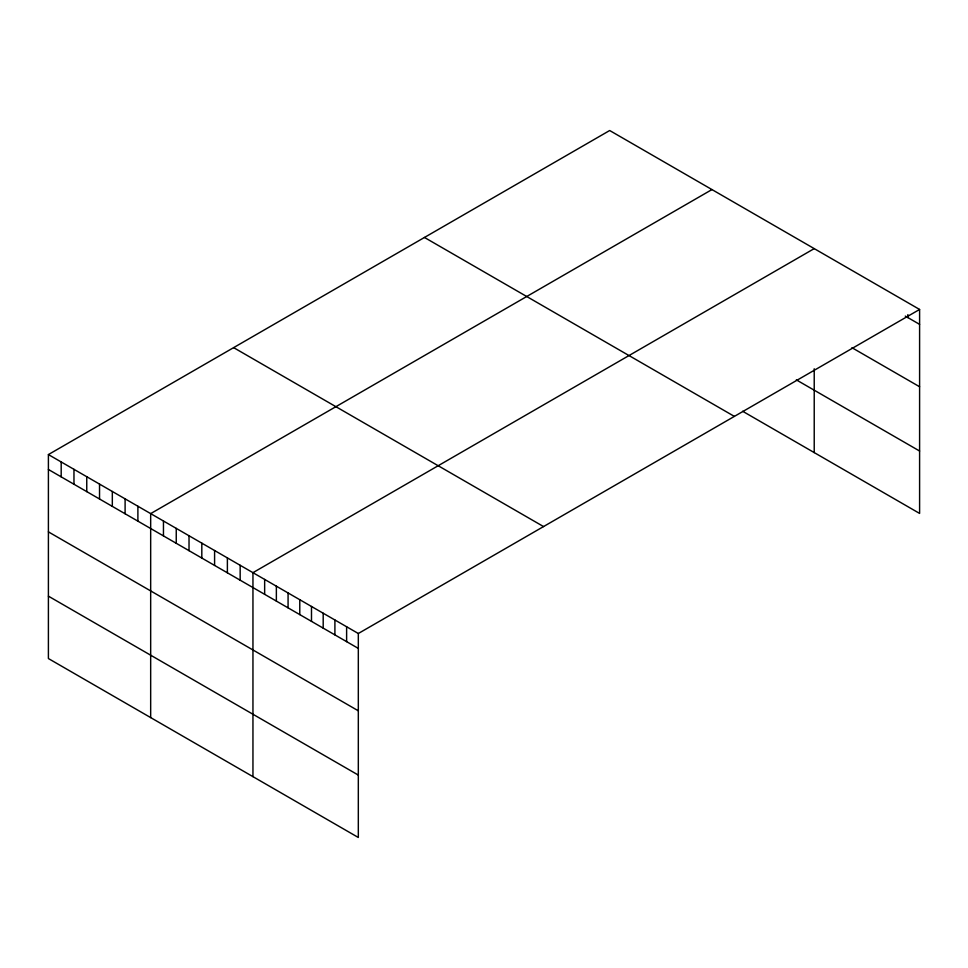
<?xml version="1.0" encoding="UTF-8"?>
<svg xmlns="http://www.w3.org/2000/svg" width="968" height="968" viewBox="0 0 968 968"><rect width="100%" height="100%" fill="white"/><g stroke="black" fill="none" stroke-linecap="round" stroke-linejoin="round"><path stroke-width="1.45" d="M48.4 454.573L358.317 633.508L358.317 837.477L48.4 658.543L48.4 454.573L609.683 130.523L919.6 309.457L919.6 513.427L742.637 411.255M711.952 189.571L150.669 513.621L150.669 717.59M814.221 248.619L252.951 572.669L252.951 776.639M358.317 633.508L919.6 309.457M905.286 316.1L919.6 324.353M851.949 347.694L919.6 386.752M796.325 379.867L919.6 451.027M424.456 237.463L734.373 416.397M233.627 347.633L543.544 526.568M48.4 469.48L358.317 648.403M48.4 531.868L358.317 710.802M48.4 596.155L358.317 775.078M907.887 314.612L907.887 317.601M814.221 368.772L814.221 452.588M346.617 626.744L346.617 641.651M334.904 619.992L334.904 634.887M323.191 613.228L323.191 628.123M311.49 606.464L311.49 621.371M299.777 599.712L299.777 614.607M288.077 592.948L288.077 607.856M276.364 586.184L276.364 601.092M264.651 579.433L264.651 594.328M240.161 565.288L240.161 580.195M227.383 557.907L227.383 572.814M214.593 550.526L214.593 565.433M201.816 543.145L201.816 558.052M189.026 535.764L189.026 550.671M176.249 528.383L176.249 543.29M163.459 521.002L163.459 535.909M137.892 506.24L137.892 521.147M125.102 498.859L125.102 513.766M112.324 491.478L112.324 506.385M99.535 484.097L99.535 499.004M86.757 476.716L86.757 491.623M73.967 469.335L73.967 484.242M61.19 461.954L61.19 476.861"/></g></svg>
